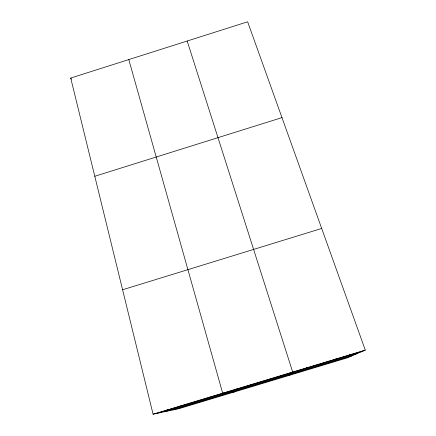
<?xml version="1.0" encoding="UTF-8"?>
<svg xmlns="http://www.w3.org/2000/svg" width="436" height="436" viewBox="0 0 436 436"><rect width="100%" height="100%" fill="white"/><g stroke="black" fill="none" stroke-linecap="round" stroke-linejoin="round"><path stroke-width="0.65" d="M289.809 375.205L292.687 372.028L187.18 41.022M306.448 368.153L307.167 367.652M320.574 363.886L321.67 363.275M334.717 359.613L336.189 358.888M348.882 355.335L350.724 354.495M365.281 350.103L347.105 357.907L179.403 408.548L153.08 414.2L70.719 78.049L247.643 21.8L365.281 350.103L153.08 414.2M94.781 176.264L281.972 117.616M122.592 289.766L321.692 228.459M156.284 413.513L363.063 351.051M165.015 411.639L357.03 353.645M172.803 409.965L351.656 355.95M166.961 410.004L169.817 409.426M180.864 405.807L183.365 405.333M194.783 401.605L196.93 401.234M208.719 397.392L210.512 397.131M234.475 391.915L222.671 393.179L128.805 59.585M236.639 388.961L237.724 388.912M250.624 384.732L251.354 384.797M264.63 380.503L264.995 380.672M70.719 78.049L71.466 79.156M278.653 376.268L278.659 376.546"/></g></svg>
